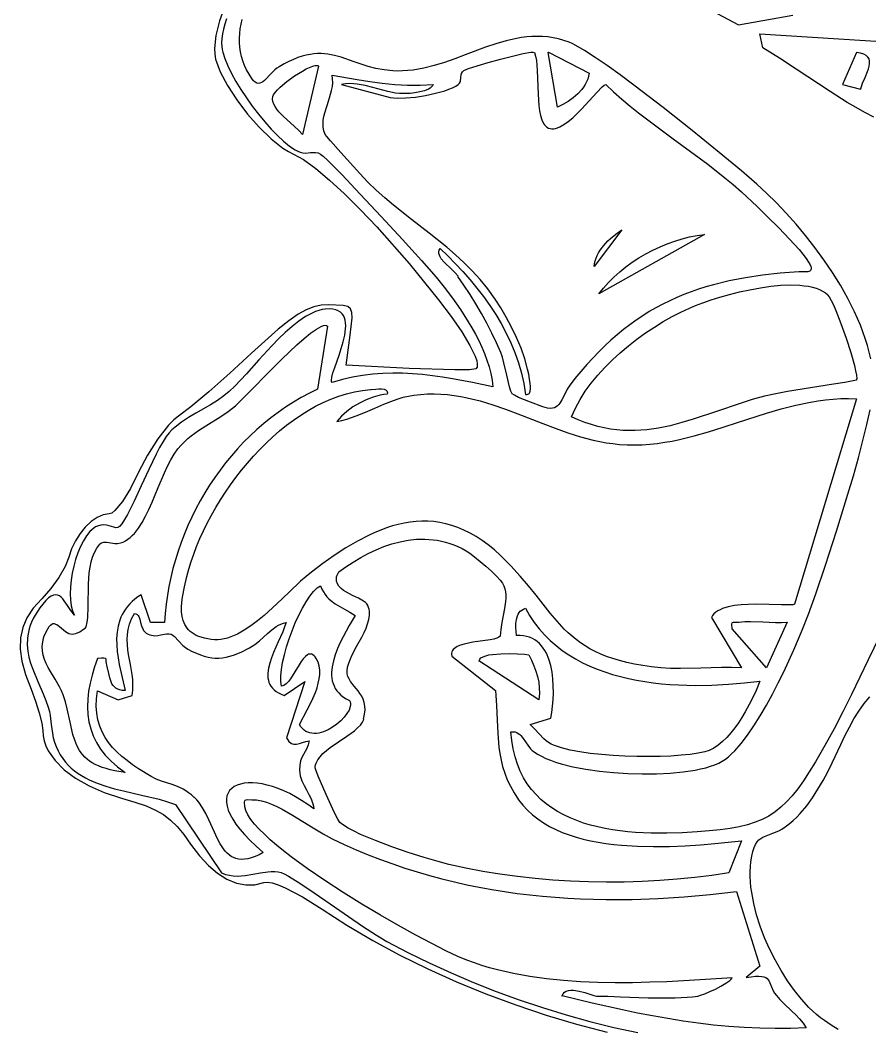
# Model space of a CAD drawing. Header units: millimetres. Extents: x 175 to 239, y 0 to 181.
# Drawn here: x 195.16 to 206.14, y 140.88 to 153.91 of the extents above; entities that cross this region are included whole.
import ezdxf

# ---------------------------------------------------------------- set-up
doc = ezdxf.new("R2010")
doc.units = ezdxf.units.MM
doc.layers.get('0').update_dxf_attribs({"linetype": 'CONTINUOUS'})

msp = doc.modelspace()

# ---------------------------------------------------------------- linework, layer by layer
at = {"color": 5}
for points in [[(201.73829, 155.288123), (204.440567, 153.845262), (205.143918, 153.968513)], [(197.826435, 153.922366), (197.805059, 153.855345), (197.787902, 153.790719), (197.775193, 153.728832), (197.767157, 153.670027), (197.764021, 153.614648), (197.766012, 153.56304), (197.770769, 153.528435), (197.778972, 153.490928), (197.805031, 153.408162), (197.842821, 153.316651), (197.890973, 153.21831), (197.948116, 153.115048), (198.012881, 153.008779), (198.083899, 152.901414), (198.1598, 152.794866), (198.239216, 152.691046), (198.320776, 152.591867), (198.403111, 152.499241), (198.484852, 152.415079), (198.564629, 152.341293), (198.641073, 152.279797), (198.712815, 152.232501), (198.746494, 152.214775), (198.778484, 152.201317), (198.814451, 152.192153), (198.848599, 152.189521), (198.913422, 152.194262), (198.945089, 152.196839), (198.976922, 152.196356), (199.009416, 152.190417), (199.043068, 152.176623), (199.076285, 152.15012), (199.135176, 152.094409), (199.315588, 151.911158), (199.555532, 151.658453), (199.826234, 151.36788), (200.09892, 151.071023), (200.344818, 150.799467), (200.535152, 150.584796), (200.641151, 150.458595), (200.746412, 150.316733), (200.850888, 150.167058), (200.951147, 150.010685), (200.998623, 149.930336), (201.043758, 149.848731), (201.086124, 149.76601), (201.12529, 149.682312), (201.160829, 149.597777), (201.192311, 149.512545), (201.219308, 149.426754), (201.24139, 149.340545), (201.258129, 149.254057), (201.269095, 149.167429), (201.006324, 149.223542), (200.746488, 149.273042), (200.617348, 149.294174), (200.488554, 149.312288), (200.359977, 149.32693), (200.231488, 149.337644), (200.102957, 149.343976), (199.974256, 149.345471), (199.845255, 149.341675), (199.715826, 149.332132), (199.585838, 149.316388), (199.455163, 149.293988), (199.323672, 149.264477), (199.191234, 149.227401), (199.185495, 149.237412), (199.183268, 149.25201), (199.188023, 149.293636), (199.202846, 149.349618), (199.225079, 149.417295), (199.281151, 149.577085), (199.309678, 149.663876), (199.334991, 149.751717), (199.354434, 149.837945), (199.365349, 149.9199), (199.36678, 149.958443), (199.365082, 149.994919), (199.359925, 150.028997), (199.350976, 150.060342), (199.337904, 150.088624), (199.320375, 150.113508), (199.298059, 150.134662), (199.270623, 150.151754), (199.237735, 150.164451), (199.199063, 150.172421), (199.154276, 150.17533), (199.10304, 150.172845), (199.061179, 150.166383), (199.018966, 150.155751), (198.976443, 150.141181), (198.933651, 150.122905), (198.890633, 150.101157), (198.847428, 150.076169), (198.760625, 150.017403), (198.673574, 149.948466), (198.586606, 149.87122), (198.500052, 149.787525), (198.414241, 149.699241), (198.246176, 149.516348), (198.085056, 149.337424), (197.933527, 149.177351), (197.862185, 149.109034), (197.794234, 149.051012), (197.710808, 148.991626), (197.620932, 148.936414), (197.431755, 148.830085), (197.337415, 148.77475), (197.246547, 148.715157), (197.161632, 148.649197), (197.122182, 148.613171), (197.085151, 148.574762), (197.047588, 148.526404), (197.006734, 148.462404), (196.963182, 148.385309), (196.917527, 148.297666), (196.822283, 148.100931), (196.725759, 147.892578), (196.632707, 147.69299), (196.547882, 147.522547), (196.51004, 147.454625), (196.476038, 147.401631), (196.446469, 147.366115), (196.433533, 147.355707), (196.421929, 147.350623), (196.397255, 147.349507), (196.370721, 147.354923), (196.311245, 147.374436), (196.27789, 147.383076), (196.241847, 147.387334), (196.20291, 147.384482), (196.160873, 147.37179), (196.135393, 147.358999), (196.110571, 147.342596), (196.086445, 147.322793), (196.063053, 147.299801), (196.018626, 147.2451), (195.977594, 147.180188), (195.940262, 147.106759), (195.906935, 147.026509), (195.877918, 146.941132), (195.853516, 146.852325), (195.834033, 146.761781), (195.819775, 146.671195), (195.811046, 146.582264), (195.808151, 146.496681), (195.811395, 146.416141), (195.821084, 146.34234), (195.837521, 146.276973), (195.848366, 146.247982), (195.861012, 146.221735), (195.814056, 146.281769), (195.771771, 146.345482), (195.731222, 146.404979), (195.710681, 146.430679), (195.689474, 146.452363), (195.667233, 146.469045), (195.643592, 146.479738), (195.618184, 146.483454), (195.590641, 146.479207), (195.560597, 146.46601), (195.527686, 146.442875), (195.491539, 146.408816), (195.45179, 146.362846), (195.415237, 146.314426), (195.382858, 146.267023), (195.354485, 146.22058), (195.329951, 146.17504), (195.309088, 146.130344), (195.29173, 146.086436), (195.277709, 146.043258), (195.266857, 146.000752), (195.259008, 145.958862), (195.253994, 145.917528), (195.251802, 145.836304), (195.258943, 145.75662), (195.274078, 145.678016), (195.295869, 145.600032), (195.322978, 145.522208), (195.387794, 145.365201), (195.457819, 145.203316), (195.491439, 145.119395), (195.522346, 145.032874), (195.537986, 144.978021), (195.548914, 144.922134), (195.562915, 144.808419), (195.576916, 144.694042), (195.587844, 144.637328), (195.603485, 144.581318), (195.625399, 144.522181), (195.650685, 144.467019), (195.679179, 144.415655), (195.710717, 144.367908), (195.745136, 144.323601), (195.782272, 144.282553), (195.821963, 144.244587), (195.864044, 144.209523), (195.908353, 144.177183), (195.954725, 144.147387), (196.002998, 144.119956), (196.053008, 144.094712), (196.157584, 144.050068), (196.267148, 144.012023), (196.380391, 143.979146), (196.496005, 143.950004), (196.729121, 143.897205), (196.956036, 143.842173), (197.063899, 143.810241), (197.16629, 143.773457), (197.762484, 142.891513), (197.812941, 142.872522), (197.863688, 142.859976), (197.914599, 142.853042), (197.965552, 142.850888), (198.016422, 142.852682), (198.067086, 142.857592), (198.167297, 142.873433), (198.265193, 142.891754), (198.359781, 142.905899), (198.405525, 142.909326), (198.45007, 142.909213), (198.493292, 142.904729), (198.535068, 142.89504), (198.573344, 142.878662), (198.6273, 142.849172), (198.774185, 142.757622), (198.9596, 142.633909), (199.167422, 142.491551), (199.585794, 142.204974), (199.764099, 142.087793), (199.900318, 142.00604), (200.16988, 141.864199), (200.446331, 141.728559), (200.729034, 141.599368), (201.017355, 141.476874), (201.310658, 141.361325), (201.608306, 141.25297), (201.909665, 141.152056), (202.214099, 141.058832), (202.520971, 140.973545), (202.829648, 140.896444), (203.139492, 140.827777)], [(206.151757, 149.531427), (206.131399, 149.618199), (206.10754, 149.705173), (206.080328, 149.792254), (206.049911, 149.879348), (206.016436, 149.96636), (205.940907, 150.139764), (205.854923, 150.31171), (205.759669, 150.481445), (205.656328, 150.648213), (205.546082, 150.811261), (205.430116, 150.969834), (205.309612, 151.123177), (205.185755, 151.270535), (205.059727, 151.411156), (204.932713, 151.544283), (204.805895, 151.669162), (204.680456, 151.78504), (204.480813, 151.957915), (204.192575, 152.197679), (203.84522, 152.478951), (203.468224, 152.776345), (203.091061, 153.064479), (202.91163, 153.197141), (202.74321, 153.317969), (202.589487, 153.42379), (202.454146, 153.511432), (202.34087, 153.577721), (202.293659, 153.601866), (202.253345, 153.619484), (202.183774, 153.644263), (202.114611, 153.663887), (202.045831, 153.678636), (201.977407, 153.688792), (201.909314, 153.694636), (201.841525, 153.696448), (201.774016, 153.69451), (201.70676, 153.689102), (201.639732, 153.680506), (201.572904, 153.669003), (201.439751, 153.638398), (201.307095, 153.599534), (201.174727, 153.554661), (200.910034, 153.455876), (200.777294, 153.406461), (200.644017, 153.360027), (200.509996, 153.318823), (200.375024, 153.285096), (200.307117, 153.271739), (200.238895, 153.261095), (200.170331, 153.253444), (200.101401, 153.249067), (200.037984, 153.248258), (199.977259, 153.250282), (199.863159, 153.261759), (199.757647, 153.28136), (199.659271, 153.306945), (199.56658, 153.336375), (199.478121, 153.36751), (199.308092, 153.426338), (199.223617, 153.449753), (199.137567, 153.466315), (199.048488, 153.473886), (199.002359, 153.47363), (198.954928, 153.470325), (198.906015, 153.463702), (198.855437, 153.453494), (198.803012, 153.439434), (198.74856, 153.421253), (198.691899, 153.398685), (198.632847, 153.371463), (198.571223, 153.339318), (198.506845, 153.301984), (198.479203, 153.283266), (198.453054, 153.262042), (198.404595, 153.215278), (198.31855, 153.126918), (198.29837, 153.110577), (198.278401, 153.098138), (198.258484, 153.090401), (198.238459, 153.088168), (198.218165, 153.092239), (198.197441, 153.103416), (198.176129, 153.122499), (198.154068, 153.15029), (198.117639, 153.206272), (198.086292, 153.263036), (198.059857, 153.320497), (198.038168, 153.378568), (198.021054, 153.437164), (198.008348, 153.496199), (197.99988, 153.555586), (197.995483, 153.61524), (197.994987, 153.675074), (197.998225, 153.735004), (198.005026, 153.794943), (198.015223, 153.854805), (198.028648, 153.914504)], [(206.190229, 152.653271), (206.075141, 152.712514), (205.961169, 152.775603), (205.848219, 152.841926), (205.625019, 152.981838), (205.186802, 153.273652), (204.970299, 153.415796), (204.754539, 153.548928), (204.715734, 153.728845), (207.509734, 153.552456)], [(206.33763, 146.094294), (206.119266, 145.643834), (205.90239, 145.194324), (205.791565, 144.971929), (205.677577, 144.752174), (205.559248, 144.535861), (205.4354, 144.32379), (205.356273, 144.195748), (205.280778, 144.080966), (205.20767, 143.978649), (205.135705, 143.887999), (205.063636, 143.808223), (204.990218, 143.738524), (204.914207, 143.678105), (204.834355, 143.626172), (204.749419, 143.581929), (204.658153, 143.544579), (204.55931, 143.513326), (204.451647, 143.487376), (204.333917, 143.465932), (204.204874, 143.448199), (204.063275, 143.43338), (203.907873, 143.420679), (203.713693, 143.409136), (203.51496, 143.40324), (203.313901, 143.404424), (203.112745, 143.41412), (203.012826, 143.422606), (202.913717, 143.433758), (202.815698, 143.447752), (202.719046, 143.46477), (202.62404, 143.484988), (202.530959, 143.508587), (202.44008, 143.535745), (202.351682, 143.566641), (202.266044, 143.601454), (202.183443, 143.640363), (202.104159, 143.683548), (202.02847, 143.731186), (201.956654, 143.783456), (201.888989, 143.840539), (201.825755, 143.902612), (201.767228, 143.969855), (201.713689, 144.042446), (201.665415, 144.120565), (201.622684, 144.20439), (201.585775, 144.2941), (201.554967, 144.389875), (201.530537, 144.491893), (201.512765, 144.600333), (201.501929, 144.715374), (201.530488, 144.71531), (201.555617, 144.711391), (201.577769, 144.703979), (201.597399, 144.693435), (201.614962, 144.680122), (201.630913, 144.6644), (201.659797, 144.627179), (201.718225, 144.539756), (201.755047, 144.495342), (201.776951, 144.474226), (201.80179, 144.454318), (201.845678, 144.424978), (201.895711, 144.39716), (201.951481, 144.370877), (202.012581, 144.346142), (202.078604, 144.322967), (202.149141, 144.301366), (202.302128, 144.262936), (202.468282, 144.230955), (202.644343, 144.205527), (202.827049, 144.186755), (203.01314, 144.174742), (203.199355, 144.169591), (203.382434, 144.171407), (203.559115, 144.180292), (203.726137, 144.196349), (203.880241, 144.219683), (203.951429, 144.234111), (204.018164, 144.250396), (204.080039, 144.268552), (204.136647, 144.288592), (204.187579, 144.310528), (204.232428, 144.334374), (204.272051, 144.360514), (204.312153, 144.391771), (204.352655, 144.427849), (204.39348, 144.46845), (204.475778, 144.562026), (204.558417, 144.670119), (204.640767, 144.790345), (204.722197, 144.920322), (204.802077, 145.057669), (204.879776, 145.200002), (204.954663, 145.34494), (205.026109, 145.4901), (205.156155, 145.771557), (205.264868, 146.025316), (205.347206, 146.232318), (205.441602, 146.494655), (205.567251, 146.865223), (205.710099, 147.306733), (205.856088, 147.781894), (205.925868, 148.020441), (205.991163, 148.253417), (206.050216, 148.476162), (206.101268, 148.684013), (206.142565, 148.87231)], [(205.729096, 140.867728), (205.640288, 140.923268), (205.551817, 140.982985), (205.501366, 141.020554), (205.451281, 141.061699), (205.401661, 141.106233), (205.352601, 141.153972), (205.256556, 141.258317), (205.163927, 141.373245), (205.075494, 141.497269), (204.992037, 141.628899), (204.914338, 141.766648), (204.843175, 141.909027), (204.779329, 142.054547), (204.723582, 142.201722), (204.676712, 142.349062), (204.639501, 142.495079), (204.612728, 142.638284), (204.6035, 142.708368), (204.597174, 142.777191), (204.593848, 142.844566), (204.59362, 142.910309), (204.596586, 142.974233), (204.602845, 143.036151), (204.614037, 143.107962), (204.627725, 143.168119), (204.643842, 143.217869), (204.662321, 143.258457), (204.683094, 143.291127), (204.706094, 143.317127), (204.731255, 143.3377), (204.758508, 143.354092), (204.819025, 143.379317), (204.887107, 143.402765), (204.962217, 143.434398), (205.002239, 143.456397), (205.043817, 143.484179), (205.096375, 143.524971), (205.146327, 143.56788), (205.193815, 143.61277), (205.238982, 143.659507), (205.322924, 143.757976), (205.399296, 143.862203), (205.469239, 143.9711), (205.533896, 144.083584), (205.594408, 144.19857), (205.651918, 144.314971), (205.762498, 144.54768), (205.817853, 144.661818), (205.874774, 144.773031), (205.934403, 144.880233), (205.997881, 144.982341), (206.066352, 145.078268), (206.140956, 145.166929)]]:
    msp.add_lwpolyline(points, dxfattribs=at)
at = {"color": 1}
msp.add_lwpolyline([(197.811117, 154.098068), (197.737313, 153.895867), (197.69018, 153.708115), (197.672391, 153.541246), (197.675335, 153.467653), (197.686617, 153.401693), (197.744695, 153.240115), (197.83793, 153.061756), (197.958445, 152.876178), (198.098367, 152.692943), (198.24982, 152.521615), (198.40493, 152.371756), (198.55582, 152.252928), (198.627223, 152.208139), (198.694617, 152.174693), (198.823831, 152.103737), (198.979967, 151.990244), (199.157768, 151.840406), (199.351977, 151.660412), (199.557336, 151.456453), (199.768588, 151.234721), (200.187742, 150.762693), (200.567381, 150.293853), (200.729239, 150.076105), (200.865445, 149.877724), (200.970744, 149.704903), (201.039877, 149.56383), (201.059239, 149.507134), (201.067587, 149.460697), (201.064266, 149.425292), (201.048617, 149.401693), (200.966117, 149.390803), (200.776367, 149.388068), (200.187617, 149.406693), (199.373617, 149.448693), (199.425617, 149.838693), (199.449961, 150.062053), (199.446465, 150.131281), (199.428367, 150.178068), (199.392551, 150.206808), (199.335899, 150.221896), (199.147617, 150.228693), (199.050225, 150.222592), (198.954977, 150.202193), (198.856893, 150.164357), (198.750992, 150.105943), (198.632295, 150.02381), (198.49582, 149.914818), (198.149617, 149.603693), (197.868664, 149.346021), (197.596992, 149.106818), (197.365633, 148.912803), (197.205617, 148.790693), (197.145223, 148.741781), (197.079461, 148.675021), (196.940367, 148.499818), (196.805399, 148.288803), (196.691617, 148.065693), (196.587914, 147.856912), (196.481492, 147.686193), (196.384633, 147.570974), (196.343627, 147.539627), (196.309617, 147.528693), (196.233174, 147.516687), (196.15482, 147.482521), (196.077147, 147.428972), (196.002742, 147.358818), (195.934197, 147.274836), (195.874102, 147.179803), (195.825045, 147.076496), (195.789617, 146.967693), (195.742945, 146.848928), (195.661492, 146.708318), (195.556602, 146.563396), (195.439617, 146.431693), (195.330903, 146.310139), (195.249024, 146.187318), (195.193629, 146.060373), (195.164367, 145.926443), (195.160887, 145.78267), (195.182836, 145.626193), (195.229863, 145.454154), (195.301617, 145.263693), (195.359649, 145.110224), (195.407367, 144.958443), (195.439711, 144.825787), (195.451617, 144.729693), (195.456282, 144.663112), (195.470092, 144.597027), (195.49277, 144.531678), (195.524039, 144.467303), (195.611244, 144.34243), (195.729492, 144.224318), (195.876569, 144.114879), (196.050258, 144.016021), (196.248346, 143.929656), (196.468617, 143.857693), (196.643985, 143.806406), (196.789305, 143.756396), (196.910531, 143.703691), (197.013617, 143.644318), (197.104516, 143.574305), (197.18918, 143.489678), (197.273563, 143.386465), (197.363617, 143.260693), (197.476244, 143.112156), (197.59282, 142.987209), (197.712139, 142.886472), (197.832992, 142.810568), (197.954174, 142.760117), (198.074477, 142.73574), (198.192694, 142.738058), (198.307617, 142.767693), (198.352404, 142.772801), (198.415039, 142.762428), (198.493682, 142.737406), (198.586492, 142.698568), (198.807258, 142.582771), (199.062617, 142.421693), (199.382079, 142.214798), (199.717151, 142.017113), (200.066054, 141.829198), (200.427008, 141.651615), (200.798234, 141.484924), (201.177951, 141.329687), (201.564381, 141.186465), (201.955742, 141.055818), (202.350256, 140.938308), (202.746143, 140.834496)], dxfattribs=at)
at = {"color": 5}
for points in [[(200.821068, 150.599706), (200.783282, 150.64193), (200.737062, 150.686137), (200.641151, 150.777859), (200.602373, 150.824051), (200.587666, 150.84694), (200.576989, 150.869581), (200.571026, 150.891892), (200.570458, 150.913789), (200.575966, 150.93519), (200.588234, 150.956012), (200.687954, 150.859395), (200.785721, 150.760034), (200.881069, 150.657914), (200.973534, 150.553018), (201.06265, 150.445333), (201.147952, 150.334841), (201.228975, 150.221527), (201.305255, 150.105377), (201.376326, 149.986374), (201.441722, 149.864502), (201.500979, 149.739748), (201.553633, 149.612094), (201.599216, 149.481526), (201.637266, 149.348028), (201.667316, 149.211584), (201.688901, 149.072179), (201.706432, 149.071413), (201.720837, 149.074156), (201.732379, 149.080031), (201.741321, 149.08866), (201.747928, 149.099666), (201.752463, 149.112672), (201.75637, 149.143175), (201.75515, 149.177151), (201.750912, 149.211581), (201.741817, 149.269734), (201.731399, 149.333471), (201.717509, 149.398794), (201.680302, 149.53294), (201.632181, 149.669648), (201.57513, 149.806397), (201.511134, 149.940667), (201.442177, 150.069933), (201.370243, 150.191676), (201.297317, 150.303373), (201.2024, 150.433994), (201.103193, 150.555416), (201.000204, 150.668777), (200.893938, 150.775213), (200.784903, 150.875862), (200.673604, 150.971859), (200.446241, 151.154449), (200.215902, 151.332079), (199.986638, 151.513842), (199.873675, 151.609116), (199.7625, 151.708834), (199.653619, 151.814133), (199.54754, 151.926151), (199.305446, 152.194262), (199.16902, 152.348823), (199.123442, 152.402869), (199.10304, 152.430623), (199.086047, 152.475846), (199.076733, 152.521539), (199.074096, 152.567677), (199.077133, 152.614233), (199.084841, 152.661182), (199.096219, 152.708497), (199.12597, 152.804126), (199.158368, 152.900913), (199.185391, 152.99865), (199.194381, 153.047811), (199.19902, 153.097132), (199.198305, 153.146587), (199.191234, 153.196151), (199.516727, 153.137722), (199.678336, 153.112311), (199.839904, 153.091199), (200.001969, 153.07571), (200.165066, 153.067166), (200.329735, 153.066891), (200.496512, 153.076206), (200.488938, 153.058542), (200.475938, 153.042548), (200.458204, 153.028155), (200.43643, 153.015297), (200.383527, 152.993917), (200.322769, 152.977869), (200.259696, 152.966618), (200.199848, 152.959624), (200.111984, 152.956262), (200.061869, 152.958733), (200.012028, 152.964454), (199.91294, 152.983437), (199.71555, 153.036078), (199.616338, 153.060889), (199.516176, 153.078797), (199.465596, 153.083779), (199.414607, 153.085377), (199.363154, 153.083037), (199.311179, 153.076206), (199.942651, 152.906873), (199.983406, 152.9011), (200.030894, 152.898226), (200.141915, 152.900534), (200.267406, 152.912516), (200.399057, 152.93289), (200.528558, 152.960375), (200.6476, 152.993689), (200.700602, 153.012132), (200.747873, 153.031551), (200.788374, 153.051787), (200.821068, 153.072678), (200.83872, 153.091268), (200.848518, 153.11424), (200.855463, 153.167046), (200.858068, 153.193739), (200.863732, 153.21853), (200.875183, 153.239848), (200.883932, 153.248714), (200.895151, 153.256123), (200.95524, 153.279729), (201.065642, 153.315323), (201.208868, 153.357698), (201.367432, 153.401644), (201.523846, 153.441951), (201.660623, 153.473412), (201.760276, 153.490817), (201.790716, 153.49262), (201.805317, 153.488956), (201.819663, 153.441279), (201.830122, 153.385183), (201.837439, 153.32209), (201.842359, 153.253422), (201.852942, 152.951411), (201.863195, 152.803899), (201.872166, 152.73599), (201.884692, 152.673874), (201.901518, 152.618972), (201.923388, 152.572706), (201.936446, 152.553254), (201.951045, 152.536495), (201.967277, 152.522605), (201.985234, 152.511762), (202.007314, 152.50468), (202.03049, 152.501783), (202.054659, 152.502811), (202.079719, 152.507504), (202.105567, 152.515602), (202.132101, 152.526846), (202.186813, 152.557733), (202.243035, 152.598087), (202.299944, 152.645831), (202.356718, 152.698887), (202.412536, 152.755178), (202.609816, 152.971145), (202.681357, 153.044525), (202.707477, 153.065294), (202.726067, 153.072678), (202.828621, 152.977734), (202.933655, 152.885782), (203.040839, 152.796424), (203.149842, 152.709262), (203.371981, 152.539936), (203.597428, 152.374619), (203.823537, 152.21013), (204.047661, 152.043284), (204.267155, 151.870898), (204.374339, 151.781633), (204.479373, 151.68979), (204.681283, 151.500392), (204.818019, 151.367081), (204.962237, 151.222359), (205.10166, 151.076976), (205.224009, 150.94168), (205.274944, 150.881174), (205.317006, 150.827221), (205.348661, 150.781163), (205.368373, 150.744345), (205.376165, 150.723627), (205.379948, 150.706263), (205.380093, 150.691969), (205.376972, 150.680459), (205.370957, 150.671451), (205.36242, 150.66466), (205.339269, 150.656592), (205.310495, 150.65398), (205.279076, 150.654552), (205.220206, 150.656151), (204.982364, 150.636644), (204.753995, 150.610724), (204.534566, 150.577683), (204.323544, 150.536813), (204.120398, 150.487406), (204.021612, 150.45928), (203.924595, 150.428754), (203.829281, 150.39574), (203.735603, 150.360149), (203.643495, 150.321893), (203.55289, 150.280884), (203.463722, 150.237032), (203.375923, 150.190249), (203.289429, 150.140447), (203.204171, 150.087538), (203.120083, 150.031432), (203.0371, 149.972042), (202.955154, 149.909278), (202.874179, 149.843053), (202.794108, 149.773278), (202.714875, 149.699864), (202.636413, 149.622723), (202.558656, 149.541766), (202.481538, 149.456905), (202.404991, 149.368051), (202.328949, 149.275117), (202.253345, 149.178012), (202.227845, 149.138524), (202.205445, 149.093621), (202.161182, 149.0003), (202.134937, 148.958249), (202.119828, 148.939769), (202.103029, 148.923516), (202.084266, 148.909888), (202.063265, 148.899283), (202.039754, 148.892099), (202.013456, 148.888734), (201.976318, 148.895328), (201.91545, 148.913043), (201.755929, 148.969432), (201.601699, 149.033098), (201.547445, 149.059907), (201.519567, 149.079234), (201.509803, 149.094208), (201.500323, 149.114857), (201.48203, 149.170405), (201.446807, 149.319123), (201.410923, 149.48107), (201.391803, 149.553155), (201.371401, 149.611929), (201.31692, 149.737413), (201.257024, 149.864385), (201.192249, 149.991688), (201.123133, 150.118165), (201.050215, 150.242657), (200.97403, 150.364007), (200.895116, 150.481057), (200.814012, 150.592651)], [(201.985234, 153.492484), (202.514401, 153.220845), (202.505463, 153.181903), (202.493337, 153.14446), (202.478225, 153.108526), (202.460326, 153.074112), (202.439845, 153.041226), (202.41698, 153.009881), (202.364911, 152.951852), (202.305731, 152.900107), (202.241053, 152.854728), (202.172489, 152.815798), (202.101651, 152.783401), (201.981706, 153.488956)], [(206.021012, 153.019762), (206.04492, 153.091434), (206.076684, 153.166495), (206.107952, 153.241392), (206.12079, 153.277667), (206.130373, 153.312567), (206.135656, 153.345649), (206.135595, 153.376467), (206.129148, 153.404577), (206.115269, 153.429535), (206.092916, 153.450896), (206.061044, 153.468217), (206.018609, 153.481051), (205.964567, 153.488956), (205.78465, 153.076206), (206.017484, 153.016234)], [(198.806707, 152.430623), (198.761252, 152.482072), (198.701039, 152.537945), (198.564613, 152.659487), (198.502539, 152.723422), (198.47613, 152.755799), (198.453984, 152.788306), (198.436985, 152.820834), (198.426017, 152.853274), (198.421963, 152.885518), (198.425707, 152.917456), (198.435734, 152.942396), (198.455651, 152.97162), (198.484106, 153.004203), (198.519744, 153.03922), (198.607153, 153.112855), (198.707047, 153.185126), (198.808594, 153.248633), (198.856604, 153.274788), (198.900964, 153.295976), (198.940323, 153.311273), (198.973325, 153.319754), (198.998617, 153.320494), (199.007949, 153.317672), (199.014845, 153.312567), (198.806707, 152.430623)], [(202.577901, 150.723179), (202.581902, 150.75992), (202.589738, 150.796015), (202.601109, 150.831397), (202.615714, 150.865998), (202.633255, 150.899753), (202.653431, 150.932592), (202.700491, 150.995258), (202.754496, 151.05346), (202.813049, 151.106659), (202.873752, 151.154319), (202.934206, 151.195901), (202.577901, 150.723179)], [(204.003123, 151.135929), (202.637873, 150.370401), (202.697621, 150.445312), (202.762806, 150.517748), (202.832993, 150.587465), (202.907748, 150.654222), (202.986637, 150.717774), (203.069226, 150.77788), (203.155082, 150.834296), (203.243769, 150.886779), (203.334854, 150.935087), (203.427902, 150.978977), (203.52248, 151.018205), (203.618154, 151.05253), (203.714489, 151.081707), (203.811052, 151.105495), (203.907408, 151.123649), (204.003123, 151.135929)], [(205.59415, 150.35629), (205.614511, 150.33017), (205.639295, 150.286568), (205.667634, 150.228011), (205.698661, 150.157025), (205.765303, 149.987878), (205.832275, 149.799342), (205.892634, 149.611632), (205.939432, 149.444966), (205.955575, 149.375841), (205.965725, 149.319557), (205.969011, 149.278642), (205.96781, 149.264738), (205.964567, 149.255623), (205.817124, 149.227291), (205.66873, 149.202266), (205.370578, 149.156845), (205.073087, 149.108779), (204.925519, 149.080447), (204.779234, 149.047484), (204.6191, 149.004167), (204.462402, 148.9561), (204.156857, 148.85285), (203.857678, 148.751999), (203.708938, 148.706929), (203.559946, 148.667807), (203.410085, 148.636416), (203.258741, 148.614539), (203.182321, 148.607725), (203.105299, 148.603958), (203.027599, 148.603461), (202.949144, 148.606457), (202.869857, 148.613168), (202.789661, 148.623818), (202.70848, 148.638628), (202.626235, 148.657823), (202.542852, 148.681625), (202.458252, 148.710257), (202.372358, 148.743941), (202.285095, 148.782901), (202.334689, 148.894051), (202.394277, 149.003697), (202.463022, 149.111493), (202.540087, 149.217093), (202.624635, 149.320151), (202.715829, 149.420319), (202.81283, 149.517253), (202.914803, 149.610606), (203.020911, 149.700031), (203.130315, 149.785183), (203.242179, 149.865714), (203.355665, 149.94128), (203.469937, 150.011533), (203.584158, 150.076128), (203.697489, 150.134718), (203.809095, 150.186956), (203.88786, 150.220097), (203.981157, 150.255293), (204.086815, 150.291462), (204.202663, 150.327516), (204.326531, 150.362372), (204.456249, 150.394944), (204.589647, 150.424146), (204.724553, 150.448894), (204.858798, 150.468102), (204.990211, 150.480685), (205.116622, 150.485558), (205.235861, 150.481636), (205.292112, 150.476038), (205.345756, 150.467833), (205.396521, 150.456888), (205.444137, 150.443065), (205.488332, 150.426229), (205.528835, 150.406245), (205.565374, 150.382977), (205.597678, 150.35629)], [(195.716373, 145.191624), (195.695904, 145.243309), (195.671022, 145.294053), (195.612855, 145.39392), (195.551546, 145.493621), (195.522737, 145.544158), (195.496769, 145.595554), (195.474853, 145.648107), (195.458198, 145.702118), (195.448013, 145.757885), (195.445506, 145.815709), (195.451888, 145.87589), (195.468368, 145.938727), (195.496154, 146.00452), (195.536457, 146.073568), (195.552381, 146.092845), (195.568434, 146.104918), (195.584663, 146.110604), (195.601114, 146.11072), (195.617834, 146.106081), (195.634869, 146.097504), (195.670071, 146.071804), (195.746304, 146.009076), (195.78808, 145.985112), (195.810045, 145.977837), (195.83279, 145.97479), (195.853688, 145.977147), (195.878265, 145.98372), (195.932009, 146.00654), (195.981122, 146.037298), (195.999912, 146.053793), (196.012707, 146.07004), (196.024997, 146.128708), (196.033308, 146.191783), (196.04126, 146.328284), (196.045339, 146.622578), (196.05453, 146.768878), (196.063772, 146.839301), (196.077199, 146.90695), (196.095629, 146.971106), (196.119877, 147.031049), (196.15076, 147.086063), (196.189096, 147.135429), (196.200905, 147.145781), (196.213783, 147.153261), (196.242398, 147.161005), (196.274238, 147.161474), (196.308599, 147.157478), (196.382076, 147.147335), (196.419786, 147.146812), (196.457207, 147.153068), (196.49026, 147.164949), (196.521996, 147.18061), (196.552483, 147.199841), (196.581788, 147.222431), (196.60998, 147.248171), (196.637126, 147.276851), (196.688552, 147.34219), (196.736608, 147.416768), (196.781838, 147.498907), (196.824784, 147.586927), (196.865988, 147.679148), (196.945342, 147.869475), (197.024242, 148.056454), (197.064878, 148.14449), (197.107027, 148.226649), (197.151234, 148.301253), (197.19804, 148.366623), (197.23977, 148.415322), (197.282838, 148.459882), (197.327094, 148.500793), (197.372389, 148.538547), (197.465497, 148.606547), (197.56096, 148.667807), (197.754161, 148.785822), (197.849501, 148.850432), (197.942401, 148.924012), (198.025173, 149.004738), (198.165368, 149.148467), (198.343679, 149.330561), (198.5408, 149.52638), (198.737426, 149.711285), (198.829519, 149.791945), (198.914249, 149.860637), (198.989201, 149.914281), (199.051963, 149.949796), (199.078018, 149.959793), (199.100121, 149.964104), (199.11797, 149.962342), (199.131262, 149.954123), (199.004262, 149.139207), (198.89729, 149.08662), (198.792707, 149.030144), (198.690563, 148.9699), (198.590913, 148.906008), (198.493807, 148.838589), (198.399299, 148.767764), (198.307441, 148.693654), (198.218284, 148.616379), (198.131882, 148.53606), (198.048287, 148.452819), (197.967551, 148.366775), (197.889726, 148.27805), (197.814864, 148.186764), (197.743019, 148.093039), (197.674242, 147.996994), (197.608585, 147.898752), (197.546102, 147.798432), (197.486843, 147.696155), (197.430862, 147.592043), (197.378212, 147.486215), (197.328943, 147.378794), (197.283109, 147.269899), (197.240762, 147.159651), (197.201954, 147.048172), (197.166737, 146.935581), (197.135164, 146.822), (197.107288, 146.70755), (197.08316, 146.592351), (197.062833, 146.476524), (197.046359, 146.36019), (197.03379, 146.24347), (197.025179, 146.126485), (196.845262, 146.126485), (196.725318, 146.48279), (196.682849, 146.455329), (196.643993, 146.426562), (196.60862, 146.396548), (196.5766, 146.365347), (196.547805, 146.333016), (196.522105, 146.299615), (196.499372, 146.265203), (196.479476, 146.229837), (196.462287, 146.193578), (196.447678, 146.156484), (196.425677, 146.080024), (196.412441, 146.000929), (196.406936, 145.919669), (196.408128, 145.836713), (196.414984, 145.752533), (196.42647, 145.667599), (196.441552, 145.58238), (196.478373, 145.412971), (196.517179, 145.248068), (196.480651, 145.248574), (196.448856, 145.253766), (196.421402, 145.263207), (196.397896, 145.276456), (196.377945, 145.293074), (196.361157, 145.312622), (196.347139, 145.334661), (196.335498, 145.358752), (196.317777, 145.411331), (196.304851, 145.466845), (196.280818, 145.572623), (196.275085, 145.600432), (196.273983, 145.623115), (196.273873, 145.640836), (196.271116, 145.653762), (196.262077, 145.662058), (196.243115, 145.665889), (196.210593, 145.665421), (196.160873, 145.660818), (196.122203, 145.552365), (196.089801, 145.445389), (196.064065, 145.340047), (196.045394, 145.236492), (196.034184, 145.134881), (196.030835, 145.035368), (196.035743, 144.938108), (196.049307, 144.843255), (196.071925, 144.750967), (196.103995, 144.661396), (196.145914, 144.574698), (196.19808, 144.491029), (196.260892, 144.410543), (196.334747, 144.333395), (196.420044, 144.259741), (196.517179, 144.189735), (196.383891, 144.210056), (196.324603, 144.222987), (196.269924, 144.237704), (196.219636, 144.254163), (196.173518, 144.272319), (196.131349, 144.292125), (196.092909, 144.313538), (196.057977, 144.336511), (196.026335, 144.360999), (195.99776, 144.386958), (195.972034, 144.414341), (195.948935, 144.443104), (195.928244, 144.473202), (195.893203, 144.537221), (195.865149, 144.606035), (195.842319, 144.679283), (195.805284, 144.837633), (195.768002, 145.009378), (195.744862, 145.099369), (195.716373, 145.191624)], [(199.695706, 149.135679), (199.757498, 149.141191), (199.794119, 149.143368), (199.830203, 149.142734), (199.862484, 149.13747), (199.887695, 149.125757), (199.896629, 149.116913), (199.902571, 149.105775), (199.905112, 149.092116), (199.903845, 149.075707), (199.85865, 149.070272), (199.81315, 149.061995), (199.721999, 149.037452), (199.631924, 149.003153), (199.544453, 148.960172), (199.461116, 148.909584), (199.383443, 148.852464), (199.312963, 148.789888), (199.251207, 148.722929), (199.316445, 148.736034), (199.380046, 148.752529), (199.503387, 148.793705), (199.623339, 148.842487), (199.742009, 148.894908), (199.861505, 148.946998), (199.983937, 148.994788), (200.046912, 149.015831), (200.111412, 149.03431), (200.1777, 149.049731), (200.24604, 149.061595), (200.335491, 149.071478), (200.423964, 149.076827), (200.511517, 149.077904), (200.598204, 149.074969), (200.684083, 149.068286), (200.769209, 149.058115), (200.853639, 149.044718), (200.937429, 149.028357), (201.103313, 148.987789), (201.267311, 148.938502), (201.429872, 148.882591), (201.591446, 148.822148), (201.913431, 148.696036), (202.074742, 148.634554), (202.236864, 148.576912), (202.400247, 148.525202), (202.56534, 148.481517), (202.648668, 148.463338), (202.732593, 148.447951), (202.81717, 148.435616), (202.902456, 148.426595), (203.001922, 148.420676), (203.100595, 148.419259), (203.19853, 148.422051), (203.295783, 148.428759), (203.392407, 148.439089), (203.488459, 148.452749), (203.583993, 148.469444), (203.679063, 148.488883), (203.868035, 148.534815), (204.055812, 148.588198), (204.242835, 148.646687), (204.429543, 148.707936), (204.80377, 148.829327), (204.992167, 148.884778), (205.182007, 148.933603), (205.373727, 148.973458), (205.47043, 148.989288), (205.567768, 149.001995), (205.665796, 149.011287), (205.764568, 149.016869), (205.86414, 149.01845), (205.964567, 149.015734), (205.163762, 146.362846), (205.157031, 146.358485), (205.145633, 146.355246), (205.110011, 146.351656), (204.995696, 146.352703), (204.839626, 146.358381), (204.660612, 146.361082), (204.568379, 146.358939), (204.477464, 146.353199), (204.390218, 146.342912), (204.308992, 146.327127), (204.236138, 146.304892), (204.203585, 146.291059), (204.174006, 146.275258), (204.147697, 146.257368), (204.124949, 146.237272), (204.106058, 146.21485), (204.091317, 146.189985), (204.479373, 145.540873), (204.351022, 145.545648), (204.220522, 145.545338), (203.95638, 145.536905), (203.69356, 145.530456), (203.564714, 145.532626), (203.438678, 145.540873), (203.317897, 145.553844), (203.20466, 145.569559), (203.098575, 145.587954), (202.99925, 145.608962), (202.906291, 145.632518), (202.819305, 145.658556), (202.737901, 145.68701), (202.661685, 145.717814), (202.590265, 145.750901), (202.523248, 145.786207), (202.46024, 145.823666), (202.40085, 145.86321), (202.344685, 145.904776), (202.291351, 145.948296), (202.240457, 145.993704), (202.191609, 146.040936), (202.098481, 146.140604), (202.008826, 146.246773), (201.827366, 146.476506), (201.729277, 146.599016), (201.622093, 146.725917), (201.502673, 146.856685), (201.367873, 146.99079), (201.288601, 147.062341), (201.209534, 147.126969), (201.130669, 147.184862), (201.052006, 147.236205), (200.973541, 147.281187), (200.895274, 147.319995), (200.817202, 147.352816), (200.739322, 147.379838), (200.661634, 147.401248), (200.584135, 147.417233), (200.506824, 147.42798), (200.429698, 147.433678), (200.352755, 147.434512), (200.275994, 147.430672), (200.199412, 147.422343), (200.123009, 147.409714), (200.04678, 147.392971), (199.970726, 147.372302), (199.894843, 147.347894), (199.81913, 147.319934), (199.743586, 147.288611), (199.668207, 147.254111), (199.51794, 147.176329), (199.368313, 147.088088), (199.219312, 146.990887), (199.07092, 146.886223), (198.923123, 146.775596), (198.855369, 146.720386), (198.784582, 146.657704), (198.635003, 146.516414), (198.476577, 146.364706), (198.311495, 146.215561), (198.227142, 146.146006), (198.141948, 146.08196), (198.056185, 146.025045), (197.970127, 145.976885), (197.884049, 145.939101), (197.841088, 145.924607), (197.798224, 145.913316), (197.755492, 145.90543), (197.712926, 145.901153), (197.67056, 145.900687), (197.628429, 145.904235), (197.542001, 145.921099), (197.468652, 145.944894), (197.436603, 145.95923), (197.407489, 145.975106), (197.381197, 145.992459), (197.357617, 146.011225), (197.336636, 146.03134), (197.318142, 146.05274), (197.288171, 146.099137), (197.266808, 146.149907), (197.253162, 146.204537), (197.246336, 146.262515), (197.245438, 146.32333), (197.249573, 146.386471), (197.257847, 146.451426), (197.283237, 146.58473), (197.314457, 146.719151), (197.33952, 146.814612), (197.368987, 146.911629), (197.402733, 147.009916), (197.440637, 147.109191), (197.482574, 147.209169), (197.52842, 147.309565), (197.578054, 147.410095), (197.63135, 147.510476), (197.688187, 147.610422), (197.74844, 147.70965), (197.811986, 147.807876), (197.878701, 147.904815), (197.948463, 148.000183), (198.021148, 148.093696), (198.096633, 148.185069), (198.174793, 148.274019), (198.255507, 148.360261), (198.33865, 148.443511), (198.424099, 148.523484), (198.511731, 148.599898), (198.601422, 148.672466), (198.693049, 148.740905), (198.786488, 148.804932), (198.881617, 148.86426), (198.978311, 148.918608), (199.076448, 148.967689), (199.175904, 149.01122), (199.276556, 149.048917), (199.378279, 149.080496), (199.480952, 149.105672), (199.58445, 149.124161), (199.688651, 149.135679)], [(199.596929, 144.877651), (199.611876, 144.939893), (199.617785, 144.996073), (199.615788, 145.046827), (199.607016, 145.092791), (199.592601, 145.134599), (199.573674, 145.172889), (199.551368, 145.208295), (199.526814, 145.241453), (199.475489, 145.303568), (199.428753, 145.364319), (199.409935, 145.395772), (199.395659, 145.428791), (199.387058, 145.464011), (199.385262, 145.502068), (199.392107, 145.550416), (199.406449, 145.60128), (199.426942, 145.654283), (199.452235, 145.709049), (199.511828, 145.822358), (199.574439, 145.938189), (199.603505, 145.996108), (199.629278, 146.053524), (199.650411, 146.110063), (199.665555, 146.165345), (199.673361, 146.218995), (199.67248, 146.270634), (199.66836, 146.295582), (199.661563, 146.319886), (199.65192, 146.343499), (199.639262, 146.366373), (199.623012, 146.384574), (199.599058, 146.40234), (199.533925, 146.437811), (199.455645, 146.475266), (199.376002, 146.517186), (199.33935, 146.540595), (199.306776, 146.566051), (199.279752, 146.593863), (199.25975, 146.624342), (199.248245, 146.657797), (199.246138, 146.675738), (199.246707, 146.694539), (199.250137, 146.71424), (199.256611, 146.734878), (199.279429, 146.779123), (199.370755, 146.843876), (199.464665, 146.905393), (199.560931, 146.963004), (199.659326, 147.016036), (199.759623, 147.063817), (199.861595, 147.105677), (199.965013, 147.140943), (200.069651, 147.168943), (200.175281, 147.189005), (200.281676, 147.200459), (200.388608, 147.202631), (200.495851, 147.19485), (200.549517, 147.187017), (200.603176, 147.176444), (200.656798, 147.163048), (200.710356, 147.146743), (200.763821, 147.127446), (200.817164, 147.105072), (200.870358, 147.079539), (200.923373, 147.050762), (200.970013, 147.019998), (201.031907, 146.973317), (201.177814, 146.851884), (201.250003, 146.786971), (201.313799, 146.725821), (201.363291, 146.673352), (201.392567, 146.634485), (201.410273, 146.59901), (201.422753, 146.561524), (201.430573, 146.522251), (201.434294, 146.481412), (201.434481, 146.439229), (201.431697, 146.395925), (201.419467, 146.306842), (201.384134, 146.124996), (201.370043, 146.035789), (201.364345, 145.950096), (201.346867, 145.93453), (201.318119, 145.921811), (201.279893, 145.911315), (201.233983, 145.902416), (201.009363, 145.87028), (200.951929, 145.859985), (200.897569, 145.847535), (200.848078, 145.832305), (200.805248, 145.81367), (200.770872, 145.791004), (200.757414, 145.777964), (200.746743, 145.763682), (200.739082, 145.748079), (200.734655, 145.731078), (200.733687, 145.7126), (200.736401, 145.692568), (201.300845, 145.248068), (201.315322, 145.052724), (201.32339, 144.867344), (201.331541, 144.689652), (201.346265, 144.517377), (201.358121, 144.43256), (201.374054, 144.348244), (201.394875, 144.264144), (201.421396, 144.179978), (201.454428, 144.095461), (201.494783, 144.010307), (201.543272, 143.924234), (201.600706, 143.836957), (201.655001, 143.766905), (201.714503, 143.702145), (201.778922, 143.642494), (201.847968, 143.587766), (201.921349, 143.537777), (201.998775, 143.492342), (202.079955, 143.451277), (202.1646, 143.414395), (202.252416, 143.381514), (202.343116, 143.352447), (202.436407, 143.327011), (202.531998, 143.30502), (202.6296, 143.286291), (202.728922, 143.270637), (202.829672, 143.257874), (202.93156, 143.247818), (203.137589, 143.235087), (203.344682, 143.230965), (203.550515, 143.233974), (203.752761, 143.242637), (203.949095, 143.255475), (204.137192, 143.27101), (204.479373, 143.304263), (204.317095, 142.891513), (204.098357, 142.858944), (203.876385, 142.831389), (203.651663, 142.808897), (203.424678, 142.791522), (203.195915, 142.779314), (202.96586, 142.772326), (202.734999, 142.770609), (202.503817, 142.774214), (202.272801, 142.783194), (202.042436, 142.797599), (201.813208, 142.817483), (201.585603, 142.842895), (201.360106, 142.873889), (201.137203, 142.910516), (200.91738, 142.952827), (200.701123, 143.000874), (200.560329, 143.037674), (200.380426, 143.090226), (200.175884, 143.155097), (199.961172, 143.228856), (199.750759, 143.308073), (199.559115, 143.389315), (199.474853, 143.429624), (199.40071, 143.469152), (199.338493, 143.507471), (199.290012, 143.544151), (199.263926, 143.58448), (199.221551, 143.667017), (199.112741, 143.902662), (199.013192, 144.138968), (198.982393, 144.222332), (198.97445, 144.249186), (198.972512, 144.263818), (198.976616, 144.286104), (198.983517, 144.307995), (199.004992, 144.350669), (199.0355, 144.391988), (199.073605, 144.432104), (199.117869, 144.471165), (199.166857, 144.509322), (199.273255, 144.583523), (199.381307, 144.655904), (199.47952, 144.727666), (199.521345, 144.763688), (199.556401, 144.800006), (199.58325, 144.836768), (199.600456, 144.874124)], [(198.986623, 145.660818), (198.972142, 145.680942), (198.957795, 145.696504), (198.943572, 145.707759), (198.929462, 145.714961), (198.915456, 145.718365), (198.901543, 145.718225), (198.887713, 145.714796), (198.873955, 145.708333), (198.846615, 145.687319), (198.81944, 145.657221), (198.792347, 145.620075), (198.765255, 145.577915), (198.71074, 145.486703), (198.655233, 145.399873), (198.6269, 145.363191), (198.598072, 145.333713), (198.568664, 145.313475), (198.553718, 145.307457), (198.538595, 145.304512), (198.532553, 145.332466), (198.528913, 145.363895), (198.528439, 145.436108), (198.536379, 145.519019), (198.551935, 145.610492), (198.574312, 145.708394), (198.602716, 145.81059), (198.636348, 145.914946), (198.674415, 146.019328), (198.71612, 146.121602), (198.760666, 146.219633), (198.807259, 146.311287), (198.855103, 146.39443), (198.903402, 146.466928), (198.951359, 146.526646), (198.99818, 146.57145), (199.020915, 146.587593), (199.043068, 146.599207), (199.060578, 146.557914), (199.079965, 146.521044), (199.101118, 146.488144), (199.123931, 146.458757), (199.148294, 146.43243), (199.174098, 146.408707), (199.229599, 146.367255), (199.289564, 146.330765), (199.353126, 146.295597), (199.419417, 146.258115), (199.487568, 146.214679), (199.413491, 146.086508), (199.334164, 145.942048), (199.296266, 145.865854), (199.261535, 145.788162), (199.231465, 145.70983), (199.20755, 145.631714), (199.191283, 145.554673), (199.184158, 145.479565), (199.18449, 145.443003), (199.187668, 145.407247), (199.193877, 145.372403), (199.203306, 145.338577), (199.21614, 145.305879), (199.232566, 145.274414), (199.252771, 145.244291), (199.276941, 145.215615), (199.305264, 145.188495), (199.337926, 145.163038), (199.375113, 145.13935), (199.417012, 145.11754), (199.424652, 145.100199), (199.42852, 145.081381), (199.428816, 145.061283), (199.425735, 145.040101), (199.410237, 144.995276), (199.383608, 144.948482), (199.34743, 144.901296), (199.303283, 144.855293), (199.252748, 144.812049), (199.197408, 144.773141), (199.138843, 144.740145), (199.078635, 144.714636), (199.018365, 144.698192), (198.9887, 144.693861), (198.959614, 144.692388), (198.931302, 144.693968), (198.903963, 144.6988), (198.877795, 144.70708), (198.852995, 144.719005), (198.82976, 144.734772), (198.80829, 144.754578), (198.78878, 144.77862), (198.771429, 144.807096), (198.871033, 144.996052), (198.926024, 145.106984), (198.975599, 145.223374), (198.996276, 145.282323), (199.013102, 145.341086), (199.025247, 145.399146), (199.031878, 145.455986), (199.032163, 145.511091), (199.02527, 145.563942), (199.010368, 145.614023), (198.986623, 145.660818)], [(202.016984, 144.891762), (202.029317, 144.963917), (202.039412, 145.043023), (202.046602, 145.12743), (202.050222, 145.215491), (202.049605, 145.305557), (202.044083, 145.39598), (202.032991, 145.48511), (202.015661, 145.571301), (201.991427, 145.652902), (201.959623, 145.728266), (201.940674, 145.763094), (201.919582, 145.795744), (201.896264, 145.826011), (201.870636, 145.853688), (201.842617, 145.87857), (201.812121, 145.900449), (201.779065, 145.919121), (201.743368, 145.934379), (201.704944, 145.946017), (201.663711, 145.953829), (201.619586, 145.957609), (201.572484, 145.957151), (201.566862, 146.059402), (201.567151, 146.112491), (201.572484, 146.163967), (201.585093, 146.21164), (201.594824, 146.233366), (201.607211, 146.253319), (201.622533, 146.271226), (201.641069, 146.286812), (201.663099, 146.299805), (201.688901, 146.309929), (201.74336, 146.215905), (201.802734, 146.12754), (201.866792, 146.044685), (201.935301, 145.96719), (202.008029, 145.894908), (202.084745, 145.827687), (202.165216, 145.76538), (202.249211, 145.707837), (202.336498, 145.654908), (202.426844, 145.606445), (202.520019, 145.562298), (202.61579, 145.522318), (202.713925, 145.486356), (202.814192, 145.454263), (202.91636, 145.425889), (203.020196, 145.401085), (203.125469, 145.379703), (203.231946, 145.361592), (203.339396, 145.346603), (203.447587, 145.334588), (203.556288, 145.325397), (203.665265, 145.318881), (203.883123, 145.313277), (204.099307, 145.316581), (204.311962, 145.327601), (204.519232, 145.345143), (204.719262, 145.368012), (204.671134, 145.247868), (204.60742, 145.112634), (204.530064, 144.970703), (204.486877, 144.899849), (204.441008, 144.830467), (204.3927, 144.763607), (204.342196, 144.700318), (204.289738, 144.641649), (204.23557, 144.588649), (204.179935, 144.542367), (204.123074, 144.503852), (204.065232, 144.474152), (204.006651, 144.454318), (203.921473, 144.436558), (203.818514, 144.421707), (203.700413, 144.409863), (203.569813, 144.401126), (203.429352, 144.395592), (203.281672, 144.393361), (203.129413, 144.394529), (202.975217, 144.399196), (202.821723, 144.40746), (202.671573, 144.419419), (202.527407, 144.435171), (202.391866, 144.454814), (202.26759, 144.478447), (202.15722, 144.506167), (202.063397, 144.538073), (202.023516, 144.555626), (201.988762, 144.574262), (201.957329, 144.595843), (201.926475, 144.622549), (201.866172, 144.685387), (201.807192, 144.750872), (201.777991, 144.780885), (201.748873, 144.807096), (202.016984, 144.891762)], [(197.409707, 143.865179), (197.373449, 143.898461), (197.337429, 143.927205), (197.301636, 143.951918), (197.26606, 143.973107), (197.195518, 144.006938), (197.125721, 144.032749), (196.988027, 144.076515), (196.919966, 144.102574), (196.852318, 144.136818), (196.690068, 144.236939), (196.613976, 144.28832), (196.541873, 144.341154), (196.474236, 144.395868), (196.411539, 144.452892), (196.354257, 144.512655), (196.302866, 144.575585), (196.257843, 144.642113), (196.219661, 144.712666), (196.188796, 144.787673), (196.165724, 144.867564), (196.150921, 144.952767), (196.144861, 145.043712), (196.14802, 145.140826), (196.160873, 145.24454), (196.428985, 145.124596), (196.608901, 145.18104), (196.61666, 145.251528), (196.618217, 145.320284), (196.61473, 145.387562), (196.607358, 145.453616), (196.585585, 145.583062), (196.562158, 145.710648), (196.552719, 145.774376), (196.546338, 145.838399), (196.544175, 145.902969), (196.547386, 145.968341), (196.557128, 146.034767), (196.57456, 146.1025), (196.60084, 146.171794), (196.637123, 146.242901), (196.656778, 146.23772), (196.672484, 146.229066), (196.684841, 146.217352), (196.69445, 146.202993), (196.707817, 146.167991), (196.71738, 146.127366), (196.727936, 146.084427), (196.74428, 146.042479), (196.75612, 146.022911), (196.771207, 146.004831), (196.790137, 145.988653), (196.813512, 145.97479), (196.835251, 145.965798), (196.856783, 145.959742), (196.899061, 145.954946), (196.940016, 145.957427), (196.979318, 145.964207), (197.051637, 145.978759), (197.083994, 145.980578), (197.113373, 145.97479), (197.133183, 145.96327), (197.155431, 145.943481), (197.206418, 145.88836), (197.264682, 145.827946), (197.296025, 145.801543), (197.328568, 145.780762), (197.384767, 145.751854), (197.438501, 145.72726), (197.490116, 145.706914), (197.539959, 145.690749), (197.588375, 145.678697), (197.635712, 145.670692), (197.682314, 145.666665), (197.72853, 145.666551), (197.774703, 145.670281), (197.821182, 145.677788), (197.868312, 145.689007), (197.916439, 145.703868), (198.01707, 145.744251), (198.125846, 145.798401), (198.192605, 145.840135), (198.251798, 145.886871), (198.358238, 145.984932), (198.410858, 146.031049), (198.466662, 146.071749), (198.496597, 146.089254), (198.528336, 146.104429), (198.562214, 146.116948), (198.598568, 146.126485), (198.578291, 146.0687), (198.552934, 146.007009), (198.493451, 145.87513), (198.433058, 145.737299), (198.406565, 145.668166), (198.384696, 145.599964), (198.36907, 145.533498), (198.361304, 145.469574), (198.363015, 145.408999), (198.367931, 145.380219), (198.375822, 145.352578), (198.386891, 145.326178), (198.40134, 145.301119), (198.419372, 145.277502), (198.441189, 145.255427), (198.466992, 145.234995), (198.496985, 145.216308), (198.531368, 145.199465), (198.570345, 145.184568), (198.838457, 145.364485), (198.602095, 144.634235), (198.617399, 144.609228), (198.632908, 144.589455), (198.648666, 144.574448), (198.664714, 144.563734), (198.681091, 144.556845), (198.697842, 144.553309), (198.732623, 144.554419), (198.769389, 144.5633), (198.80847, 144.576192), (198.850197, 144.589331), (198.894901, 144.598957), (198.883229, 144.544965), (198.865687, 144.499738), (198.822582, 144.421686), (198.801815, 144.381916), (198.784768, 144.337019), (198.77384, 144.283524), (198.771429, 144.217957), (198.774497, 144.181248), (198.780758, 144.146368), (198.801084, 144.081145), (198.828852, 144.020388), (198.860505, 143.962193), (198.892489, 143.90466), (198.921249, 143.845887), (198.943229, 143.783971), (198.950565, 143.751241), (198.954873, 143.717013), (198.876197, 143.775277), (198.797824, 143.82776), (198.720102, 143.874551), (198.643375, 143.915739), (198.567988, 143.951414), (198.494289, 143.981663), (198.422622, 144.006577), (198.353332, 144.026244), (198.286766, 144.040754), (198.223268, 144.050196), (198.163186, 144.054659), (198.106863, 144.054232), (198.054646, 144.049005), (198.00688, 144.039065), (197.963911, 144.024503), (197.926085, 144.005408), (197.893747, 143.981869), (197.867242, 143.953975), (197.846916, 143.921815), (197.833116, 143.885478), (197.826185, 143.845053), (197.826471, 143.80063), (197.834318, 143.752298), (197.850073, 143.700145), (197.87408, 143.644262), (197.906685, 143.584736), (197.948234, 143.521658), (197.999073, 143.455116), (198.059547, 143.3852), (198.130001, 143.311999), (198.210782, 143.235601), (198.302234, 143.156096), (198.246869, 143.126541), (198.195086, 143.103171), (198.146704, 143.085702), (198.101544, 143.073848), (198.059425, 143.067324), (198.020166, 143.065846), (197.983589, 143.069128), (197.949512, 143.076886), (197.917755, 143.088835), (197.888138, 143.104691), (197.860481, 143.124167), (197.834604, 143.14698), (197.810326, 143.172845), (197.787467, 143.201476), (197.745287, 143.265898), (197.70662, 143.337969), (197.670025, 143.415408), (197.597285, 143.577279), (197.558257, 143.657153), (197.515533, 143.73328), (197.467673, 143.803382), (197.441366, 143.835461), (197.413234, 143.865179)], [(205.072039, 146.130012), (204.803928, 145.540873), (204.359428, 146.041818), (204.355349, 146.104712), (204.358808, 146.119643), (204.366484, 146.126926), (204.37879, 146.129082), (204.396139, 146.128634), (204.447623, 146.130012), (204.522057, 146.136379), (204.599262, 146.13795), (204.758508, 146.132658), (204.918416, 146.126044), (204.996447, 146.125961), (205.072039, 146.130012)], [(201.092706, 145.629068), (201.093927, 145.640214), (201.098134, 145.65052), (201.114796, 145.668721), (201.141277, 145.683894), (201.17616, 145.696261), (201.21803, 145.706044), (201.265471, 145.713466), (201.371401, 145.722113), (201.482622, 145.72398), (201.587808, 145.720845), (201.67563, 145.714486), (201.734762, 145.706679), (201.768868, 145.636964), (201.799254, 145.567663), (201.825175, 145.498196), (201.845887, 145.427985), (201.860646, 145.356451), (201.868707, 145.283015), (201.869327, 145.207099), (201.861762, 145.128124), (201.089179, 145.629068)], [(202.161623, 141.300485), (202.174715, 141.32839), (202.1936, 141.349102), (202.217457, 141.363365), (202.245463, 141.371922), (202.276797, 141.375519), (202.310637, 141.374899), (202.38255, 141.363985), (202.454628, 141.345133), (202.520299, 141.324297), (202.572988, 141.30743), (202.606123, 141.300485), (202.754097, 141.29817), (202.918772, 141.292547), (203.273755, 141.279318), (203.451825, 141.27568), (203.622123, 141.276672), (203.77853, 141.284279), (203.849613, 141.291183), (203.914928, 141.300485), (203.952259, 141.310207), (204.007202, 141.329975), (204.073554, 141.357598), (204.145116, 141.390884), (204.215685, 141.427643), (204.279061, 141.465684), (204.329043, 141.502815), (204.347072, 141.520355), (204.359428, 141.536846), (203.946727, 141.509361), (203.515132, 141.4863), (203.294511, 141.478223), (203.071879, 141.473408), (202.848142, 141.472572), (202.624203, 141.476433), (202.400967, 141.48571), (202.179338, 141.50112), (201.96022, 141.523383), (201.744518, 141.553217), (201.533137, 141.59134), (201.32698, 141.638469), (201.226143, 141.665637), (201.126951, 141.695325), (201.029518, 141.727624), (200.933956, 141.762624), (200.814929, 141.812989), (200.661387, 141.885579), (200.479, 141.977735), (200.273435, 142.086793), (200.050363, 142.210094), (199.815451, 142.344976), (199.574369, 142.488777), (199.332786, 142.638836), (199.096371, 142.792491), (198.870792, 142.947082), (198.661719, 143.099947), (198.565143, 143.1749), (198.47482, 143.248424), (198.391457, 143.320186), (198.315764, 143.389853), (198.248449, 143.457093), (198.190221, 143.521572), (198.141787, 143.582959), (198.103858, 143.64092), (198.077141, 143.695123), (198.062346, 143.745235), (198.059314, 143.804215), (198.062532, 143.820765), (198.069842, 143.830783), (198.081948, 143.835841), (198.099553, 143.837508), (198.154068, 143.836957), (198.215325, 143.832881), (198.278505, 143.821213), (198.343296, 143.802796), (198.409391, 143.778473), (198.476477, 143.749085), (198.544245, 143.715476), (198.680589, 143.63896), (198.947818, 143.472328), (199.073743, 143.395688), (199.191234, 143.332485), (199.346645, 143.259735), (199.502646, 143.190932), (199.65923, 143.126014), (199.816388, 143.064918), (199.974112, 143.007582), (200.132394, 142.953942), (200.291224, 142.903937), (200.450596, 142.857503), (200.610499, 142.814577), (200.770927, 142.775099), (200.93187, 142.739003), (201.09332, 142.706228), (201.255268, 142.676712), (201.417707, 142.650391), (201.580628, 142.627203), (201.744022, 142.607086), (201.907882, 142.589975), (202.072198, 142.57581), (202.236962, 142.564527), (202.402166, 142.556064), (202.567802, 142.550357), (202.733861, 142.547345), (203.067214, 142.549153), (203.40216, 142.560986), (203.738629, 142.582343), (204.076556, 142.612723), (204.415873, 142.651624), (204.719262, 141.68854), (204.542873, 141.540374), (204.607382, 141.550588), (204.661412, 141.556269), (204.706057, 141.557683), (204.742413, 141.555091), (204.771575, 141.548758), (204.79464, 141.538948), (204.812703, 141.525922), (204.826859, 141.509947), (204.838204, 141.491284), (204.847833, 141.470197), (204.866326, 141.421807), (204.891103, 141.366886), (204.908587, 141.337634), (204.930928, 141.30754), (204.977837, 141.254782), (205.027722, 141.204298), (205.13113, 141.106016), (205.182007, 141.056152), (205.230569, 141.004427), (205.275493, 140.949809), (205.315456, 140.891263), (205.115242, 140.882604), (204.915446, 140.880204), (204.716074, 140.883705), (204.517131, 140.892751), (204.318622, 140.906985), (204.120552, 140.926051), (203.922927, 140.949593), (203.725751, 140.977252), (203.52903, 141.008674), (203.332769, 141.043502), (203.136973, 141.081378), (202.941648, 141.121946), (202.552428, 141.209734), (202.165151, 141.304013)]]:
    msp.add_lwpolyline(points, close=True, dxfattribs=at)

doc.saveas('drawing.dxf')
